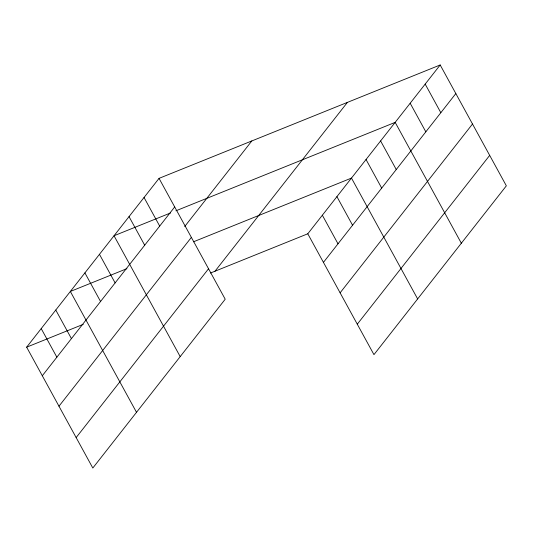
<?xml version="1.0" encoding="UTF-8"?>
<svg xmlns="http://www.w3.org/2000/svg" width="533" height="533" viewBox="0 0 533 533"><rect width="100%" height="100%" fill="white"/><g stroke="black" fill="none" stroke-linecap="round" stroke-linejoin="round"><path stroke-width="0.8" d="M159.047 178.362L225.212 299.213L92.815 468.027L26.65 347.17L159.047 178.362L440.185 64.973L506.35 185.83L373.953 354.638L307.788 233.787L440.185 64.973M42.3 375.758L174.697 206.951M184.711 226.512L251.823 140.945M58.97 406.206L191.367 237.398M76.146 437.58L208.543 268.765M215.012 271.204L347.409 102.389M323.444 262.376L455.835 93.568M340.114 292.824L472.505 124.009M357.283 324.191L489.68 155.383M170.6 212.94L114.029 235.759L180.194 356.61M175.883 210.815L395.173 122.37L461.338 243.221M126.914 268.652L70.343 291.464L136.508 412.315M193.459 241.809L351.48 178.082L417.645 298.933M26.65 347.17L83.221 324.357M210.462 273.043L307.788 233.787M425.181 84.107L440.831 112.696M410.177 103.242L425.827 131.831M380.609 140.939L396.259 169.527M366.044 159.507L381.695 188.102M336.916 196.65L352.566 225.239M322.352 215.219L338.009 243.808M144.043 197.49L159.693 226.079M129.033 216.625L144.69 245.213M99.464 254.328L115.121 282.916M84.907 272.896L100.557 301.485M55.778 310.033L71.429 338.622M41.214 328.601L56.864 357.19"/></g></svg>
